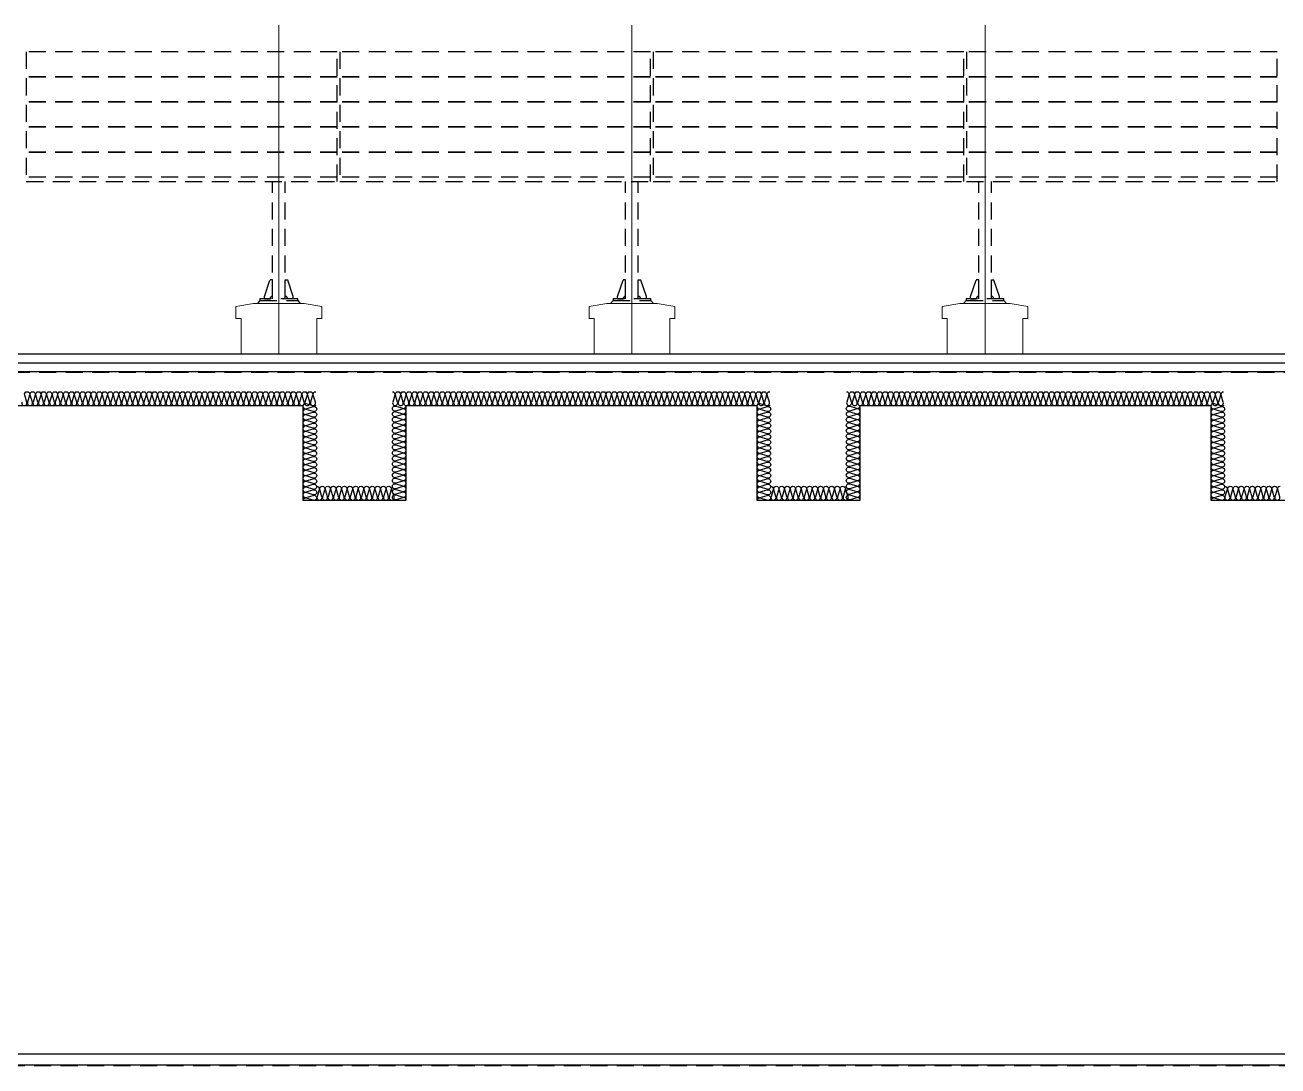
# Model space of a CAD drawing. Header units: millimetres. Extents: x 17311 to 801382, y -242618 to -104888.
# Drawn here: x 734948 to 744883, y -161326 to -153072 of the extents above; entities that cross this region are included whole.
import ezdxf

# ---------------------------------------------------------------- set-up
doc = ezdxf.new("R2010")
doc.units = ezdxf.units.MM
doc.header["$LTSCALE"] = 250
doc.linetypes.add('HID', pattern=[2.8, 1.8, -1])
doc.layers.add('A-ELE-9', color=9, linetype='Continuous', lineweight=5)
doc.layers.add('CEN', color=1, linetype='Continuous', lineweight=9)
for name, color, linetype in [('A-FIN', 6, 'Continuous'), ('A-FIN-8', 8, 'Continuous'), ('A-HAT-WIREMESH', 9, 'g_mesh'), ('A-WP', 1, 'HID'), ('ISL', 251, 'Continuous'), ('S-ELE-5', 8, 'Continuous'), ('태양광 모듈', 5, 'Continuous')]:
    doc.layers.add(name, color=color, linetype=linetype)
doc.styles.add('Gdim', font='')
doc.styles.get('Gdim').set_extended_font_data('Dotum')
doc.linetypes.add('g_mesh', pattern='A,10,-0.8,["X",Gdim,S=0.6,R=0,X=-0.15,Y=-0.3],-0.8', length=11.6)

msp = doc.modelspace()

# ---------------------------------------------------------------- linework, layer by layer
at = {"layer": 'A-ELE-9', "linetype": 'Continuous', "ltscale": 0.3, "elevation": 0}
for points in [[(736660.7, -155679.5), (736660.7, -155399.5), (736620.7, -155399.5), (736620.7, -155305.2), (736760.7, -155279.5), (737160.7, -155279.5), (737300.7, -155305.2), (737300.7, -155399.5), (737260.7, -155399.5), (737260.7, -155679.5)], [(739460.7, -155679.5), (739460.7, -155399.5), (739420.7, -155399.5), (739420.7, -155305.2), (739560.7, -155279.5), (739960.7, -155279.5), (740100.7, -155305.2), (740100.7, -155399.5), (740060.7, -155399.5), (740060.7, -155679.5)], [(742260.7, -155679.5), (742260.7, -155399.5), (742220.7, -155399.5), (742220.7, -155305.2), (742360.7, -155279.5), (742760.7, -155279.5), (742900.7, -155305.2), (742900.7, -155399.5), (742860.7, -155399.5), (742860.7, -155679.5)]]:
    msp.add_lwpolyline(points, dxfattribs=at)
at = {"layer": 'A-FIN'}
for p, q in [((723528.7, -155679.5), (758842.7, -155679.5)), ((723010.7, -161229.5), (754910.7, -161229.5))]:
    msp.add_line(p, q, dxfattribs=at)
at = {"layer": 'A-FIN-8'}
for p, q in [((759342.4, -155821.5), (723028.9, -155821.5)), ((754892.4, -161321.5), (723028.9, -161321.5))]:
    msp.add_line(p, q, dxfattribs=at)
at = {"layer": 'A-HAT-WIREMESH', "ltscale": 0.6}
msp.add_line((723018.7, -155750.5), (759352.7, -155750.5), dxfattribs=at)
at = {"layer": 'A-WP', "ltscale": 0.3}
for p, q in [((759345.5, -155826.5), (723025.8, -155826.5)), ((754895.5, -161326.5), (723025.8, -161326.5))]:
    msp.add_line(p, q, dxfattribs=at)
at = {"layer": 'CEN'}
for p, q in [((736960.7, -153072.1), (736960.7, -155679.5)), ((739760.7, -153072.1), (739760.7, -155679.5)), ((742560.7, -153072.1), (742560.7, -155679.5))]:
    msp.add_line(p, q, dxfattribs=at)
at = {"layer": 'ISL', "elevation": 0}
for points in [[(734923.3, -156062.8, 1.372593), (734962.1, -156062.8), (734945.3, -156006.1, -0.509267), (734964.7, -155979.5, -0.509267), (734984.1, -156006.1), (734967.3, -156062.8, 1.372593), (735006.1, -156062.8), (734989.3, -156006.1, -0.509267), (735008.7, -155979.5, -0.509267), (735028.1, -156006.1), (735011.3, -156062.8, 1.372593), (735050.1, -156062.8), (735033.3, -156006.1, -0.509267), (735052.7, -155979.5, -0.509267), (735072.1, -156006.1), (735055.3, -156062.8, 1.372593), (735094.1, -156062.8), (735077.3, -156006.1, -0.509267), (735096.7, -155979.5, -0.509267), (735116.1, -156006.1), (735099.3, -156062.8, 1.372593), (735138.1, -156062.8), (735121.3, -156006.1, -0.509267), (735140.7, -155979.5, -0.509267), (735160.1, -156006.1), (735143.3, -156062.8, 1.372593), (735182.1, -156062.8), (735165.3, -156006.1, -0.509267), (735184.7, -155979.5, -0.509267), (735204.1, -156006.1), (735187.3, -156062.8, 1.372593), (735226.1, -156062.8), (735209.3, -156006.1, -0.509267), (735228.7, -155979.5, -0.509267), (735248.1, -156006.1), (735231.3, -156062.8, 1.372593), (735270.1, -156062.8), (735253.3, -156006.1, -0.509267), (735272.7, -155979.5, -0.509267), (735292.1, -156006.1), (735275.3, -156062.8, 1.372593), (735314.1, -156062.8), (735297.3, -156006.1, -0.509267), (735316.7, -155979.5, -0.509267), (735336.1, -156006.1), (735319.3, -156062.8, 1.372593), (735358.1, -156062.8), (735341.3, -156006.1, -0.509267), (735360.7, -155979.5, -0.509267), (735380.1, -156006.1), (735363.3, -156062.8, 1.372593), (735402.1, -156062.8), (735385.3, -156006.1, -0.509267), (735404.7, -155979.5, -0.509267), (735424.1, -156006.1), (735407.3, -156062.8, 1.372593), (735446.1, -156062.8), (735429.3, -156006.1, -0.509267), (735448.7, -155979.5, -0.509267), (735468.1, -156006.1), (735451.3, -156062.8, 1.372593), (735490.1, -156062.8), (735473.3, -156006.1, -0.509267), (735492.7, -155979.5, -0.509267), (735512.1, -156006.1), (735495.3, -156062.8, 1.372593), (735534.1, -156062.8), (735517.3, -156006.1, -0.509267), (735536.7, -155979.5, -0.509267), (735556.1, -156006.1), (735539.3, -156062.8, 1.372593), (735578.1, -156062.8), (735561.3, -156006.1, -0.509267), (735580.7, -155979.5, -0.509267), (735600.1, -156006.1), (735583.3, -156062.8, 1.372593), (735622.1, -156062.8), (735605.3, -156006.1, -0.509267), (735624.7, -155979.5, -0.509267), (735644.1, -156006.1), (735627.3, -156062.8, 1.372593), (735666.1, -156062.8), (735649.3, -156006.1, -0.509267), (735668.7, -155979.5, -0.509267), (735688.1, -156006.1), (735671.3, -156062.8, 1.372593), (735710.1, -156062.8), (735693.3, -156006.1, -0.509267), (735712.7, -155979.5, -0.509267), (735732.1, -156006.1), (735715.3, -156062.8, 1.372593), (735754.1, -156062.8), (735737.3, -156006.1, -0.509267), (735756.7, -155979.5, -0.509267), (735776.1, -156006.1), (735759.3, -156062.8, 1.372593), (735798.1, -156062.8), (735781.3, -156006.1, -0.509267), (735800.7, -155979.5, -0.509267), (735820.1, -156006.1), (735803.3, -156062.8, 1.372593), (735842.1, -156062.8), (735825.3, -156006.1, -0.509267), (735844.7, -155979.5, -0.509267), (735864.1, -156006.1), (735847.3, -156062.8, 1.372593), (735886.1, -156062.8), (735869.3, -156006.1, -0.509267), (735888.7, -155979.5, -0.509267), (735908.1, -156006.1), (735891.3, -156062.8, 1.372593), (735930.1, -156062.8), (735913.3, -156006.1, -0.509267), (735932.7, -155979.5, -0.509267), (735952.1, -156006.1), (735935.3, -156062.8, 1.372593), (735974.1, -156062.8), (735957.3, -156006.1, -0.509267), (735976.7, -155979.5, -0.509267), (735996.1, -156006.1), (735979.3, -156062.8, 1.372593), (736018.1, -156062.8), (736001.3, -156006.1, -0.509267), (736020.7, -155979.5, -0.509267), (736040.1, -156006.1), (736023.3, -156062.8, 1.372593), (736062.1, -156062.8), (736045.3, -156006.1, -0.509267), (736064.7, -155979.5, -0.509267), (736084.1, -156006.1), (736067.3, -156062.8, 1.372593), (736106.1, -156062.8), (736089.3, -156006.1, -0.509267), (736108.7, -155979.5, -0.509267), (736128.1, -156006.1), (736111.3, -156062.8, 1.372593), (736150.1, -156062.8), (736133.3, -156006.1, -0.509267), (736152.7, -155979.5, -0.509267), (736172.1, -156006.1), (736155.3, -156062.8, 1.372593), (736194.1, -156062.8), (736177.3, -156006.1, -0.509267), (736196.7, -155979.5, -0.509267), (736216.1, -156006.1), (736199.3, -156062.8, 1.372593), (736238.1, -156062.8), (736221.3, -156006.1, -0.509267), (736240.7, -155979.5, -0.509267), (736260.1, -156006.1), (736243.3, -156062.8, 1.372593), (736282.1, -156062.8), (736265.3, -156006.1, -0.509267), (736284.7, -155979.5, -0.509267), (736304.1, -156006.1), (736287.3, -156062.8, 1.372593), (736326.1, -156062.8), (736309.3, -156006.1, -0.509267), (736328.7, -155979.5, -0.509267), (736348.1, -156006.1), (736331.3, -156062.8, 1.372593), (736370.1, -156062.8), (736353.3, -156006.1, -0.509267), (736372.7, -155979.5, -0.509267), (736392.1, -156006.1), (736375.3, -156062.8, 1.372593), (736414.1, -156062.8), (736397.3, -156006.1, -0.509267), (736416.7, -155979.5, -0.509267), (736436.1, -156006.1), (736419.3, -156062.8, 1.372593), (736458.1, -156062.8), (736441.3, -156006.1, -0.509267), (736460.7, -155979.5, -0.509267), (736480.1, -156006.1), (736463.3, -156062.8, 1.372593), (736502.1, -156062.8), (736485.3, -156006.1, -0.509267), (736504.7, -155979.5, -0.509267), (736524.1, -156006.1), (736507.3, -156062.8, 1.372593), (736546.1, -156062.8), (736529.3, -156006.1, -0.509267), (736548.7, -155979.5, -0.509267), (736568.1, -156006.1), (736551.3, -156062.8, 1.372593), (736590.1, -156062.8), (736573.3, -156006.1, -0.509267), (736592.7, -155979.5, -0.509267), (736612.1, -156006.1), (736595.3, -156062.8, 1.372593), (736634.1, -156062.8), (736617.3, -156006.1, -0.509267), (736636.7, -155979.5, -0.509267), (736656.1, -156006.1), (736639.3, -156062.8, 1.372593), (736678.1, -156062.8), (736661.3, -156006.1, -0.509267), (736680.7, -155979.5, -0.509267), (736700.1, -156006.1), (736683.3, -156062.8, 1.372593), (736722.1, -156062.8), (736705.3, -156006.1, -0.509267), (736724.7, -155979.5, -0.509267), (736744.1, -156006.1), (736727.3, -156062.8, 1.372593), (736766.1, -156062.8), (736749.3, -156006.1, -0.509267), (736768.7, -155979.5, -0.509267), (736788.1, -156006.1), (736771.3, -156062.8, 1.372593), (736810.1, -156062.8), (736793.3, -156006.1, -0.509267), (736812.7, -155979.5, -0.509267), (736832.1, -156006.1), (736815.3, -156062.8, 1.372593), (736854.1, -156062.8), (736837.3, -156006.1, -0.509267), (736856.7, -155979.5, -0.509267), (736876.1, -156006.1), (736859.3, -156062.8, 1.372593), (736898.1, -156062.8), (736881.3, -156006.1, -0.509267), (736900.7, -155979.5, -0.509267), (736920.1, -156006.1), (736903.3, -156062.8, 1.372593), (736942.1, -156062.8), (736925.3, -156006.1, -0.509267), (736944.7, -155979.5, -0.509267), (736964.1, -156006.1), (736947.3, -156062.8, 1.372593), (736986.1, -156062.8), (736969.3, -156006.1, -0.509267), (736988.7, -155979.5, -0.509267), (737008.1, -156006.1), (736991.3, -156062.8, 1.372593), (737030.1, -156062.8), (737013.3, -156006.1, -0.509267), (737032.7, -155979.5, -0.509267), (737052.1, -156006.1), (737035.3, -156062.8, 1.372593), (737074.1, -156062.8), (737057.3, -156006.1, -0.509267), (737076.7, -155979.5, -0.509267), (737096.1, -156006.1), (737079.3, -156062.8, 1.372593), (737118.1, -156062.8), (737101.3, -156006.1, -0.509267), (737120.7, -155979.5, -0.509267), (737140.1, -156006.1), (737123.3, -156062.8, 1.372593), (737162.1, -156062.8), (737145.3, -156006.1, -0.509267), (737164.7, -155979.5, -0.509267), (737184.1, -156006.1), (737167.3, -156062.8, 1.372593), (737206.1, -156062.8), (737189.3, -156006.1, -0.509267), (737208.7, -155979.5, -0.509267), (737228.1, -156006.1), (737211.3, -156062.8, 1.372593), (737250.1, -156062.8), (737233.3, -156006.1, -0.509267), (737252.7, -155979.5)], [(737860.7, -155979.5, -0.509267), (737880.1, -156006.1), (737863.3, -156062.8, 1.372593), (737902.1, -156062.8), (737885.3, -156006.1, -0.509267), (737904.7, -155979.5, -0.509267), (737924.1, -156006.1), (737907.3, -156062.8, 1.372593), (737946.1, -156062.8), (737929.3, -156006.1, -0.509267), (737948.7, -155979.5, -0.509267), (737968.1, -156006.1), (737951.3, -156062.8, 1.372593), (737990.1, -156062.8), (737973.3, -156006.1, -0.509267), (737992.7, -155979.5, -0.509267), (738012.1, -156006.1), (737995.3, -156062.8, 1.372593), (738034.1, -156062.8), (738017.3, -156006.1, -0.509267), (738036.7, -155979.5, -0.509267), (738056.1, -156006.1), (738039.3, -156062.8, 1.372593), (738078.1, -156062.8), (738061.3, -156006.1, -0.509267), (738080.7, -155979.5, -0.509267), (738100.1, -156006.1), (738083.3, -156062.8, 1.372593), (738122.1, -156062.8), (738105.3, -156006.1, -0.509267), (738124.7, -155979.5, -0.509267), (738144.1, -156006.1), (738127.3, -156062.8, 1.372593), (738166.1, -156062.8), (738149.3, -156006.1, -0.509267), (738168.7, -155979.5, -0.509267), (738188.1, -156006.1), (738171.3, -156062.8, 1.372593), (738210.1, -156062.8), (738193.3, -156006.1, -0.509267), (738212.7, -155979.5, -0.509267), (738232.1, -156006.1), (738215.3, -156062.8, 1.372593), (738254.1, -156062.8), (738237.3, -156006.1, -0.509267), (738256.7, -155979.5, -0.509267), (738276.1, -156006.1), (738259.3, -156062.8, 1.372593), (738298.1, -156062.8), (738281.3, -156006.1, -0.509267), (738300.7, -155979.5, -0.509267), (738320.1, -156006.1), (738303.3, -156062.8, 1.372593), (738342.1, -156062.8), (738325.3, -156006.1, -0.509267), (738344.7, -155979.5, -0.509267), (738364.1, -156006.1), (738347.3, -156062.8, 1.372593), (738386.1, -156062.8), (738369.3, -156006.1, -0.509267), (738388.7, -155979.5, -0.509267), (738408.1, -156006.1), (738391.3, -156062.8, 1.372593), (738430.1, -156062.8), (738413.3, -156006.1, -0.509267), (738432.7, -155979.5, -0.509267), (738452.1, -156006.1), (738435.3, -156062.8, 1.372593), (738474.1, -156062.8), (738457.3, -156006.1, -0.509267), (738476.7, -155979.5, -0.509267), (738496.1, -156006.1), (738479.3, -156062.8, 1.372593), (738518.1, -156062.8), (738501.3, -156006.1, -0.509267), (738520.7, -155979.5, -0.509267), (738540.1, -156006.1), (738523.3, -156062.8, 1.372593), (738562.1, -156062.8), (738545.3, -156006.1, -0.509267), (738564.7, -155979.5, -0.509267), (738584.1, -156006.1), (738567.3, -156062.8, 1.372593), (738606.1, -156062.8), (738589.3, -156006.1, -0.509267), (738608.7, -155979.5, -0.509267), (738628.1, -156006.1), (738611.3, -156062.8, 1.372593), (738650.1, -156062.8), (738633.3, -156006.1, -0.509267), (738652.7, -155979.5, -0.509267), (738672.1, -156006.1), (738655.3, -156062.8, 1.372593), (738694.1, -156062.8), (738677.3, -156006.1, -0.509267), (738696.7, -155979.5, -0.509267), (738716.1, -156006.1), (738699.3, -156062.8, 1.372593), (738738.1, -156062.8), (738721.3, -156006.1, -0.509267), (738740.7, -155979.5, -0.509267), (738760.1, -156006.1), (738743.3, -156062.8, 1.372593), (738782.1, -156062.8), (738765.3, -156006.1, -0.509267), (738784.7, -155979.5, -0.509267), (738804.1, -156006.1), (738787.3, -156062.8, 1.372593), (738826.1, -156062.8), (738809.3, -156006.1, -0.509267), (738828.7, -155979.5, -0.509267), (738848.1, -156006.1), (738831.3, -156062.8, 1.372593), (738870.1, -156062.8), (738853.3, -156006.1, -0.509267), (738872.7, -155979.5, -0.509267), (738892.1, -156006.1), (738875.3, -156062.8, 1.372593), (738914.1, -156062.8), (738897.3, -156006.1, -0.509267), (738916.7, -155979.5, -0.509267), (738936.1, -156006.1), (738919.3, -156062.8, 1.372593), (738958.1, -156062.8), (738941.3, -156006.1, -0.509267), (738960.7, -155979.5, -0.509267), (738980.1, -156006.1), (738963.3, -156062.8, 1.372593), (739002.1, -156062.8), (738985.3, -156006.1, -0.509267), (739004.7, -155979.5, -0.509267), (739024.1, -156006.1), (739007.3, -156062.8, 1.372593), (739046.1, -156062.8), (739029.3, -156006.1, -0.509267), (739048.7, -155979.5, -0.509267), (739068.1, -156006.1), (739051.3, -156062.8, 1.372593), (739090.1, -156062.8), (739073.3, -156006.1, -0.509267), (739092.7, -155979.5, -0.509267), (739112.1, -156006.1), (739095.3, -156062.8, 1.372593), (739134.1, -156062.8), (739117.3, -156006.1, -0.509267), (739136.7, -155979.5, -0.509267), (739156.1, -156006.1), (739139.3, -156062.8, 1.372593), (739178.1, -156062.8), (739161.3, -156006.1, -0.509267), (739180.7, -155979.5, -0.509267), (739200.1, -156006.1), (739183.3, -156062.8, 1.372593), (739222.1, -156062.8), (739205.3, -156006.1, -0.509267), (739224.7, -155979.5, -0.509267), (739244.1, -156006.1), (739227.3, -156062.8, 1.372593), (739266.1, -156062.8), (739249.3, -156006.1, -0.509267), (739268.7, -155979.5, -0.509267), (739288.1, -156006.1), (739271.3, -156062.8, 1.372593), (739310.1, -156062.8), (739293.3, -156006.1, -0.509267), (739312.7, -155979.5, -0.509267), (739332.1, -156006.1), (739315.3, -156062.8, 1.372593), (739354.1, -156062.8), (739337.3, -156006.1, -0.509267), (739356.7, -155979.5, -0.509267), (739376.1, -156006.1), (739359.3, -156062.8, 1.372593), (739398.1, -156062.8), (739381.3, -156006.1, -0.509267), (739400.7, -155979.5, -0.509267), (739420.1, -156006.1), (739403.3, -156062.8, 1.372593), (739442.1, -156062.8), (739425.3, -156006.1, -0.509267), (739444.7, -155979.5, -0.509267), (739464.1, -156006.1), (739447.3, -156062.8, 1.372593), (739486.1, -156062.8), (739469.3, -156006.1, -0.509267), (739488.7, -155979.5, -0.509267), (739508.1, -156006.1), (739491.3, -156062.8, 1.372593), (739530.1, -156062.8), (739513.3, -156006.1, -0.509267), (739532.7, -155979.5, -0.509267), (739552.1, -156006.1), (739535.3, -156062.8, 1.372593), (739574.1, -156062.8), (739557.3, -156006.1, -0.509267), (739576.7, -155979.5, -0.509267), (739596.1, -156006.1), (739579.3, -156062.8, 1.372593), (739618.1, -156062.8), (739601.3, -156006.1, -0.509267), (739620.7, -155979.5, -0.509267), (739640.1, -156006.1), (739623.3, -156062.8, 1.372593), (739662.1, -156062.8), (739645.3, -156006.1, -0.509267), (739664.7, -155979.5, -0.509267), (739684.1, -156006.1), (739667.3, -156062.8, 1.372593), (739706.1, -156062.8), (739689.3, -156006.1, -0.509267), (739708.7, -155979.5, -0.509267), (739728.1, -156006.1), (739711.3, -156062.8, 1.372593), (739750.1, -156062.8), (739733.3, -156006.1, -0.509267), (739752.7, -155979.5, -0.509267), (739772.1, -156006.1), (739755.3, -156062.8, 1.372593), (739794.1, -156062.8), (739777.3, -156006.1, -0.509267), (739796.7, -155979.5, -0.509267), (739816.1, -156006.1), (739799.3, -156062.8, 1.372593), (739838.1, -156062.8), (739821.3, -156006.1, -0.509267), (739840.7, -155979.5, -0.509267), (739860.1, -156006.1), (739843.3, -156062.8, 1.372593), (739882.1, -156062.8), (739865.3, -156006.1, -0.509267), (739884.7, -155979.5, -0.509267), (739904.1, -156006.1), (739887.3, -156062.8, 1.372593), (739926.1, -156062.8), (739909.3, -156006.1, -0.509267), (739928.7, -155979.5, -0.509267), (739948.1, -156006.1), (739931.3, -156062.8, 1.372593), (739970.1, -156062.8), (739953.3, -156006.1, -0.509267), (739972.7, -155979.5, -0.509267), (739992.1, -156006.1), (739975.3, -156062.8, 1.372593), (740014.1, -156062.8), (739997.3, -156006.1, -0.509267), (740016.7, -155979.5, -0.509267), (740036.1, -156006.1), (740019.3, -156062.8, 1.372593), (740058.1, -156062.8), (740041.3, -156006.1, -0.509267), (740060.7, -155979.5, -0.509267), (740080.1, -156006.1), (740063.3, -156062.8, 1.372593), (740102.1, -156062.8), (740085.3, -156006.1, -0.509267), (740104.7, -155979.5, -0.509267), (740124.1, -156006.1), (740107.3, -156062.8, 1.372593), (740146.1, -156062.8), (740129.3, -156006.1, -0.509267), (740148.7, -155979.5, -0.509267), (740168.1, -156006.1), (740151.3, -156062.8, 1.372593), (740190.1, -156062.8), (740173.3, -156006.1, -0.509267), (740192.7, -155979.5, -0.509267), (740212.1, -156006.1), (740195.3, -156062.8, 1.372593), (740234.1, -156062.8), (740217.3, -156006.1, -0.509267), (740236.7, -155979.5, -0.509267), (740256.1, -156006.1), (740239.3, -156062.8, 1.372593), (740278.1, -156062.8), (740261.3, -156006.1, -0.509267), (740280.7, -155979.5, -0.509267), (740300.1, -156006.1), (740283.3, -156062.8, 1.372593), (740322.1, -156062.8), (740305.3, -156006.1, -0.509267), (740324.7, -155979.5, -0.509267), (740344.1, -156006.1), (740327.3, -156062.8, 1.372593), (740366.1, -156062.8), (740349.3, -156006.1, -0.509267), (740368.7, -155979.5, -0.509267), (740388.1, -156006.1), (740371.3, -156062.8, 1.372593), (740410.1, -156062.8), (740393.3, -156006.1, -0.509267), (740412.7, -155979.5, -0.509267), (740432.1, -156006.1), (740415.3, -156062.8, 1.372593), (740454.1, -156062.8), (740437.3, -156006.1, -0.509267), (740456.7, -155979.5, -0.509267), (740476.1, -156006.1), (740459.3, -156062.8, 1.372593), (740498.1, -156062.8), (740481.3, -156006.1, -0.509267), (740500.7, -155979.5, -0.509267), (740520.1, -156006.1), (740503.3, -156062.8, 1.372593), (740542.1, -156062.8), (740525.3, -156006.1, -0.509267), (740544.7, -155979.5, -0.509267), (740564.1, -156006.1), (740547.3, -156062.8, 1.372593), (740586.1, -156062.8), (740569.3, -156006.1, -0.509267), (740588.7, -155979.5, -0.509267), (740608.1, -156006.1), (740591.3, -156062.8, 1.372593), (740630.1, -156062.8), (740613.3, -156006.1, -0.509267), (740632.7, -155979.5, -0.509267), (740652.1, -156006.1), (740635.3, -156062.8, 1.372593), (740674.1, -156062.8), (740657.3, -156006.1, -0.509267), (740676.7, -155979.5, -0.509267), (740696.1, -156006.1), (740679.3, -156062.8, 1.372593), (740718.1, -156062.8), (740701.3, -156006.1, -0.509267), (740720.7, -155979.5, -0.509267), (740740.1, -156006.1), (740723.3, -156062.8, 1.372593), (740762.1, -156062.8), (740745.3, -156006.1, -0.509267), (740764.7, -155979.5, -0.509267), (740784.1, -156006.1), (740767.3, -156062.8, 1.372593), (740806.1, -156062.8), (740789.3, -156006.1, -0.509267), (740808.7, -155979.5, -0.509267), (740828.1, -156006.1), (740811.3, -156062.8, 1.372593), (740850.1, -156062.8), (740833.3, -156006.1, -0.509267), (740852.7, -155979.5)], [(741460.7, -155979.5, -0.509267), (741480.1, -156006.1), (741463.3, -156062.8, 1.372593), (741502.1, -156062.8), (741485.3, -156006.1, -0.509267), (741504.7, -155979.5, -0.509267), (741524.1, -156006.1), (741507.3, -156062.8, 1.372593), (741546.1, -156062.8), (741529.3, -156006.1, -0.509267), (741548.7, -155979.5, -0.509267), (741568.1, -156006.1), (741551.3, -156062.8, 1.372593), (741590.1, -156062.8), (741573.3, -156006.1, -0.509267), (741592.7, -155979.5, -0.509267), (741612.1, -156006.1), (741595.3, -156062.8, 1.372593), (741634.1, -156062.8), (741617.3, -156006.1, -0.509267), (741636.7, -155979.5, -0.509267), (741656.1, -156006.1), (741639.3, -156062.8, 1.372593), (741678.1, -156062.8), (741661.3, -156006.1, -0.509267), (741680.7, -155979.5, -0.509267), (741700.1, -156006.1), (741683.3, -156062.8, 1.372593), (741722.1, -156062.8), (741705.3, -156006.1, -0.509267), (741724.7, -155979.5, -0.509267), (741744.1, -156006.1), (741727.3, -156062.8, 1.372593), (741766.1, -156062.8), (741749.3, -156006.1, -0.509267), (741768.7, -155979.5, -0.509267), (741788.1, -156006.1), (741771.3, -156062.8, 1.372593), (741810.1, -156062.8), (741793.3, -156006.1, -0.509267), (741812.7, -155979.5, -0.509267), (741832.1, -156006.1), (741815.3, -156062.8, 1.372593), (741854.1, -156062.8), (741837.3, -156006.1, -0.509267), (741856.7, -155979.5, -0.509267), (741876.1, -156006.1), (741859.3, -156062.8, 1.372593), (741898.1, -156062.8), (741881.3, -156006.1, -0.509267), (741900.7, -155979.5, -0.509267), (741920.1, -156006.1), (741903.3, -156062.8, 1.372593), (741942.1, -156062.8), (741925.3, -156006.1, -0.509267), (741944.7, -155979.5, -0.509267), (741964.1, -156006.1), (741947.3, -156062.8, 1.372593), (741986.1, -156062.8), (741969.3, -156006.1, -0.509267), (741988.7, -155979.5, -0.509267), (742008.1, -156006.1), (741991.3, -156062.8, 1.372593), (742030.1, -156062.8), (742013.3, -156006.1, -0.509267), (742032.7, -155979.5, -0.509267), (742052.1, -156006.1), (742035.3, -156062.8, 1.372593), (742074.1, -156062.8), (742057.3, -156006.1, -0.509267), (742076.7, -155979.5, -0.509267), (742096.1, -156006.1), (742079.3, -156062.8, 1.372593), (742118.1, -156062.8), (742101.3, -156006.1, -0.509267), (742120.7, -155979.5, -0.509267), (742140.1, -156006.1), (742123.3, -156062.8, 1.372593), (742162.1, -156062.8), (742145.3, -156006.1, -0.509267), (742164.7, -155979.5, -0.509267), (742184.1, -156006.1), (742167.3, -156062.8, 1.372593), (742206.1, -156062.8), (742189.3, -156006.1, -0.509267), (742208.7, -155979.5, -0.509267), (742228.1, -156006.1), (742211.3, -156062.8, 1.372593), (742250.1, -156062.8), (742233.3, -156006.1, -0.509267), (742252.7, -155979.5, -0.509267), (742272.1, -156006.1), (742255.3, -156062.8, 1.372593), (742294.1, -156062.8), (742277.3, -156006.1, -0.509267), (742296.7, -155979.5, -0.509267), (742316.1, -156006.1), (742299.3, -156062.8, 1.372593), (742338.1, -156062.8), (742321.3, -156006.1, -0.509267), (742340.7, -155979.5, -0.509267), (742360.1, -156006.1), (742343.3, -156062.8, 1.372593), (742382.1, -156062.8), (742365.3, -156006.1, -0.509267), (742384.7, -155979.5, -0.509267), (742404.1, -156006.1), (742387.3, -156062.8, 1.372593), (742426.1, -156062.8), (742409.3, -156006.1, -0.509267), (742428.7, -155979.5, -0.509267), (742448.1, -156006.1), (742431.3, -156062.8, 1.372593), (742470.1, -156062.8), (742453.3, -156006.1, -0.509267), (742472.7, -155979.5, -0.509267), (742492.1, -156006.1), (742475.3, -156062.8, 1.372593), (742514.1, -156062.8), (742497.3, -156006.1, -0.509267), (742516.7, -155979.5, -0.509267), (742536.1, -156006.1), (742519.3, -156062.8, 1.372593), (742558.1, -156062.8), (742541.3, -156006.1, -0.509267), (742560.7, -155979.5, -0.509267), (742580.1, -156006.1), (742563.3, -156062.8, 1.372593), (742602.1, -156062.8), (742585.3, -156006.1, -0.509267), (742604.7, -155979.5, -0.509267), (742624.1, -156006.1), (742607.3, -156062.8, 1.372593), (742646.1, -156062.8), (742629.3, -156006.1, -0.509267), (742648.7, -155979.5, -0.509267), (742668.1, -156006.1), (742651.3, -156062.8, 1.372593), (742690.1, -156062.8), (742673.3, -156006.1, -0.509267), (742692.7, -155979.5, -0.509267), (742712.1, -156006.1), (742695.3, -156062.8, 1.372593), (742734.1, -156062.8), (742717.3, -156006.1, -0.509267), (742736.7, -155979.5, -0.509267), (742756.1, -156006.1), (742739.3, -156062.8, 1.372593), (742778.1, -156062.8), (742761.3, -156006.1, -0.509267), (742780.7, -155979.5, -0.509267), (742800.1, -156006.1), (742783.3, -156062.8, 1.372593), (742822.1, -156062.8), (742805.3, -156006.1, -0.509267), (742824.7, -155979.5, -0.509267), (742844.1, -156006.1), (742827.3, -156062.8, 1.372593), (742866.1, -156062.8), (742849.3, -156006.1, -0.509267), (742868.7, -155979.5, -0.509267), (742888.1, -156006.1), (742871.3, -156062.8, 1.372593), (742910.1, -156062.8), (742893.3, -156006.1, -0.509267), (742912.7, -155979.5, -0.509267), (742932.1, -156006.1), (742915.3, -156062.8, 1.372593), (742954.1, -156062.8), (742937.3, -156006.1, -0.509267), (742956.7, -155979.5, -0.509267), (742976.1, -156006.1), (742959.3, -156062.8, 1.372593), (742998.1, -156062.8), (742981.3, -156006.1, -0.509267), (743000.7, -155979.5, -0.509267), (743020.1, -156006.1), (743003.3, -156062.8, 1.372593), (743042.1, -156062.8), (743025.3, -156006.1, -0.509267), (743044.7, -155979.5, -0.509267), (743064.1, -156006.1), (743047.3, -156062.8, 1.372593), (743086.1, -156062.8), (743069.3, -156006.1, -0.509267), (743088.7, -155979.5, -0.509267), (743108.1, -156006.1), (743091.3, -156062.8, 1.372593), (743130.1, -156062.8), (743113.3, -156006.1, -0.509267), (743132.7, -155979.5, -0.509267), (743152.1, -156006.1), (743135.3, -156062.8, 1.372593), (743174.1, -156062.8), (743157.3, -156006.1, -0.509267), (743176.7, -155979.5, -0.509267), (743196.1, -156006.1), (743179.3, -156062.8, 1.372593), (743218.1, -156062.8), (743201.3, -156006.1, -0.509267), (743220.7, -155979.5, -0.509267), (743240.1, -156006.1), (743223.3, -156062.8, 1.372593), (743262.1, -156062.8), (743245.3, -156006.1, -0.509267), (743264.7, -155979.5, -0.509267), (743284.1, -156006.1), (743267.3, -156062.8, 1.372593), (743306.1, -156062.8), (743289.3, -156006.1, -0.509267), (743308.7, -155979.5, -0.509267), (743328.1, -156006.1), (743311.3, -156062.8, 1.372593), (743350.1, -156062.8), (743333.3, -156006.1, -0.509267), (743352.7, -155979.5, -0.509267), (743372.1, -156006.1), (743355.3, -156062.8, 1.372593), (743394.1, -156062.8), (743377.3, -156006.1, -0.509267), (743396.7, -155979.5, -0.509267), (743416.1, -156006.1), (743399.3, -156062.8, 1.372593), (743438.1, -156062.8), (743421.3, -156006.1, -0.509267), (743440.7, -155979.5, -0.509267), (743460.1, -156006.1), (743443.3, -156062.8, 1.372593), (743482.1, -156062.8), (743465.3, -156006.1, -0.509267), (743484.7, -155979.5, -0.509267), (743504.1, -156006.1), (743487.3, -156062.8, 1.372593), (743526.1, -156062.8), (743509.3, -156006.1, -0.509267), (743528.7, -155979.5, -0.509267), (743548.1, -156006.1), (743531.3, -156062.8, 1.372593), (743570.1, -156062.8), (743553.3, -156006.1, -0.509267), (743572.7, -155979.5, -0.509267), (743592.1, -156006.1), (743575.3, -156062.8, 1.372593), (743614.1, -156062.8), (743597.3, -156006.1, -0.509267), (743616.7, -155979.5, -0.509267), (743636.1, -156006.1), (743619.3, -156062.8, 1.372593), (743658.1, -156062.8), (743641.3, -156006.1, -0.509267), (743660.7, -155979.5, -0.509267), (743680.1, -156006.1), (743663.3, -156062.8, 1.372593), (743702.1, -156062.8), (743685.3, -156006.1, -0.509267), (743704.7, -155979.5, -0.509267), (743724.1, -156006.1), (743707.3, -156062.8, 1.372593), (743746.1, -156062.8), (743729.3, -156006.1, -0.509267), (743748.7, -155979.5, -0.509267), (743768.1, -156006.1), (743751.3, -156062.8, 1.372593), (743790.1, -156062.8), (743773.3, -156006.1, -0.509267), (743792.7, -155979.5, -0.509267), (743812.1, -156006.1), (743795.3, -156062.8, 1.372593), (743834.1, -156062.8), (743817.3, -156006.1, -0.509267), (743836.7, -155979.5, -0.509267), (743856.1, -156006.1), (743839.3, -156062.8, 1.372593), (743878.1, -156062.8), (743861.3, -156006.1, -0.509267), (743880.7, -155979.5, -0.509267), (743900.1, -156006.1), (743883.3, -156062.8, 1.372593), (743922.1, -156062.8), (743905.3, -156006.1, -0.509267), (743924.7, -155979.5, -0.509267), (743944.1, -156006.1), (743927.3, -156062.8, 1.372593), (743966.1, -156062.8), (743949.3, -156006.1, -0.509267), (743968.7, -155979.5, -0.509267), (743988.1, -156006.1), (743971.3, -156062.8, 1.372593), (744010.1, -156062.8), (743993.3, -156006.1, -0.509267), (744012.7, -155979.5, -0.509267), (744032.1, -156006.1), (744015.3, -156062.8, 1.372593), (744054.1, -156062.8), (744037.3, -156006.1, -0.509267), (744056.7, -155979.5, -0.509267), (744076.1, -156006.1), (744059.3, -156062.8, 1.372593), (744098.1, -156062.8), (744081.3, -156006.1, -0.509267), (744100.7, -155979.5, -0.509267), (744120.1, -156006.1), (744103.3, -156062.8, 1.372593), (744142.1, -156062.8), (744125.3, -156006.1, -0.509267), (744144.7, -155979.5, -0.509267), (744164.1, -156006.1), (744147.3, -156062.8, 1.372593), (744186.1, -156062.8), (744169.3, -156006.1, -0.509267), (744188.7, -155979.5, -0.509267), (744208.1, -156006.1), (744191.3, -156062.8, 1.372593), (744230.1, -156062.8), (744213.3, -156006.1, -0.509267), (744232.7, -155979.5, -0.509267), (744252.1, -156006.1), (744235.3, -156062.8, 1.372593), (744274.1, -156062.8), (744257.3, -156006.1, -0.509267), (744276.7, -155979.5, -0.509267), (744296.1, -156006.1), (744279.3, -156062.8, 1.372593), (744318.1, -156062.8), (744301.3, -156006.1, -0.509267), (744320.7, -155979.5, -0.509267), (744340.1, -156006.1), (744323.3, -156062.8, 1.372593), (744362.1, -156062.8), (744345.3, -156006.1, -0.509267), (744364.7, -155979.5, -0.509267), (744384.1, -156006.1), (744367.3, -156062.8, 1.372593), (744406.1, -156062.8), (744389.3, -156006.1, -0.509267), (744408.7, -155979.5, -0.509267), (744428.1, -156006.1), (744411.3, -156062.8, 1.372593), (744450.1, -156062.8), (744433.3, -156006.1, -0.509267), (744452.7, -155979.5)], [(737252.9, -156089.5, -0.250819), (737234, -156092.9), (737177.3, -156076.1, 0.509267), (737150.7, -156095.5, 0.509267), (737177.3, -156114.9), (737234, -156098.1, -1.372593), (737234, -156136.9), (737177.3, -156120.1, 0.509267), (737150.7, -156139.5, 0.509267), (737177.3, -156158.9), (737234, -156142.1, -1.372593), (737234, -156180.9), (737177.3, -156164.1, 0.509267), (737150.7, -156183.5, 0.509267), (737177.3, -156202.9), (737234, -156186.1, -1.372593), (737234, -156224.9), (737177.3, -156208.1, 0.509267), (737150.7, -156227.5, 0.509267), (737177.3, -156246.9), (737234, -156230.1, -1.372593), (737234, -156268.9), (737177.3, -156252.1, 0.509267), (737150.7, -156271.5, 0.509267), (737177.3, -156290.9), (737234, -156274.1, -1.372593), (737234, -156312.9), (737177.3, -156296.1, 0.509267), (737150.7, -156315.5, 0.509267), (737177.3, -156334.9), (737234, -156318.1, -1.372593), (737234, -156356.9), (737177.3, -156340.1, 0.509267), (737150.7, -156359.5, 0.509267), (737177.3, -156378.9), (737234, -156362.1, -1.372593), (737234, -156400.9), (737177.3, -156384.1, 0.509267), (737150.7, -156403.5, 0.509267), (737177.3, -156422.9), (737234, -156406.1, -1.372593), (737234, -156444.9), (737177.3, -156428.1, 0.509267), (737150.7, -156447.5, 0.509267), (737177.3, -156466.9), (737234, -156450.1, -1.372593), (737234, -156488.9), (737177.3, -156472.1, 0.509267), (737150.7, -156491.5, 0.509267), (737177.3, -156510.9), (737234, -156494.1, -1.372593), (737234, -156532.9), (737177.3, -156516.1, 0.509267), (737150.7, -156535.5, 0.509267), (737177.3, -156554.9), (737234, -156538.1, -1.372593), (737234, -156576.9), (737177.3, -156560.1, 0.509267), (737150.7, -156579.5, 0.509267), (737177.3, -156598.9), (737234, -156582.1, -1.372593), (737234, -156620.9), (737177.3, -156604.1, 0.509267), (737150.7, -156623.5, 0.509267), (737177.3, -156642.9), (737234, -156626.1, -1.372593), (737234, -156664.9), (737177.3, -156648.1, 0.509267), (737150.7, -156667.5, 0.509267), (737177.3, -156686.9), (737234, -156670.1, -1.372593), (737234, -156708.9), (737177.3, -156692.1, 0.509267), (737150.7, -156711.5, 0.509267), (737177.3, -156730.9), (737234, -156714.1, -1.372593), (737234, -156752.9), (737177.3, -156736.1, 0.509267), (737150.7, -156755.5, 0.509267), (737177.3, -156774.9), (737234, -156758.1, -1.372593), (737234, -156796.9), (737177.3, -156780.1, 0.509267), (737150.7, -156799.5, 0.509267), (737177.3, -156818.9), (737234, -156802.1, -1.372593), (737234, -156840.9), (737177.3, -156824.1, 0.509267), (737150.7, -156843.5)], [(740852.9, -156089.5, -0.250819), (740834, -156092.9), (740777.3, -156076.1, 0.509267), (740750.7, -156095.5, 0.509267), (740777.3, -156114.9), (740834, -156098.1, -1.372593), (740834, -156136.9), (740777.3, -156120.1, 0.509267), (740750.7, -156139.5, 0.509267), (740777.3, -156158.9), (740834, -156142.1, -1.372593), (740834, -156180.9), (740777.3, -156164.1, 0.509267), (740750.7, -156183.5, 0.509267), (740777.3, -156202.9), (740834, -156186.1, -1.372593), (740834, -156224.9), (740777.3, -156208.1, 0.509267), (740750.7, -156227.5, 0.509267), (740777.3, -156246.9), (740834, -156230.1, -1.372593), (740834, -156268.9), (740777.3, -156252.1, 0.509267), (740750.7, -156271.5, 0.509267), (740777.3, -156290.9), (740834, -156274.1, -1.372593), (740834, -156312.9), (740777.3, -156296.1, 0.509267), (740750.7, -156315.5, 0.509267), (740777.3, -156334.9), (740834, -156318.1, -1.372593), (740834, -156356.9), (740777.3, -156340.1, 0.509267), (740750.7, -156359.5, 0.509267), (740777.3, -156378.9), (740834, -156362.1, -1.372593), (740834, -156400.9), (740777.3, -156384.1, 0.509267), (740750.7, -156403.5, 0.509267), (740777.3, -156422.9), (740834, -156406.1, -1.372593), (740834, -156444.9), (740777.3, -156428.1, 0.509267), (740750.7, -156447.5, 0.509267), (740777.3, -156466.9), (740834, -156450.1, -1.372593), (740834, -156488.9), (740777.3, -156472.1, 0.509267), (740750.7, -156491.5, 0.509267), (740777.3, -156510.9), (740834, -156494.1, -1.372593), (740834, -156532.9), (740777.3, -156516.1, 0.509267), (740750.7, -156535.5, 0.509267), (740777.3, -156554.9), (740834, -156538.1, -1.372593), (740834, -156576.9), (740777.3, -156560.1, 0.509267), (740750.7, -156579.5, 0.509267), (740777.3, -156598.9), (740834, -156582.1, -1.372593), (740834, -156620.9), (740777.3, -156604.1, 0.509267), (740750.7, -156623.5, 0.509267), (740777.3, -156642.9), (740834, -156626.1, -1.372593), (740834, -156664.9), (740777.3, -156648.1, 0.509267), (740750.7, -156667.5, 0.509267), (740777.3, -156686.9), (740834, -156670.1, -1.372593), (740834, -156708.9), (740777.3, -156692.1, 0.509267), (740750.7, -156711.5, 0.509267), (740777.3, -156730.9), (740834, -156714.1, -1.372593), (740834, -156752.9), (740777.3, -156736.1, 0.509267), (740750.7, -156755.5, 0.509267), (740777.3, -156774.9), (740834, -156758.1, -1.372593), (740834, -156796.9), (740777.3, -156780.1, 0.509267), (740750.7, -156799.5, 0.509267), (740777.3, -156818.9), (740834, -156802.1, -1.372593), (740834, -156840.9), (740777.3, -156824.1, 0.509267), (740750.7, -156843.5)], [(744452.9, -156089.5, -0.250819), (744434, -156092.9), (744377.3, -156076.1, 0.509267), (744350.7, -156095.5, 0.509267), (744377.3, -156114.9), (744434, -156098.1, -1.372593), (744434, -156136.9), (744377.3, -156120.1, 0.509267), (744350.7, -156139.5, 0.509267), (744377.3, -156158.9), (744434, -156142.1, -1.372593), (744434, -156180.9), (744377.3, -156164.1, 0.509267), (744350.7, -156183.5, 0.509267), (744377.3, -156202.9), (744434, -156186.1, -1.372593), (744434, -156224.9), (744377.3, -156208.1, 0.509267), (744350.7, -156227.5, 0.509267), (744377.3, -156246.9), (744434, -156230.1, -1.372593), (744434, -156268.9), (744377.3, -156252.1, 0.509267), (744350.7, -156271.5, 0.509267), (744377.3, -156290.9), (744434, -156274.1, -1.372593), (744434, -156312.9), (744377.3, -156296.1, 0.509267), (744350.7, -156315.5, 0.509267), (744377.3, -156334.9), (744434, -156318.1, -1.372593), (744434, -156356.9), (744377.3, -156340.1, 0.509267), (744350.7, -156359.5, 0.509267), (744377.3, -156378.9), (744434, -156362.1, -1.372593), (744434, -156400.9), (744377.3, -156384.1, 0.509267), (744350.7, -156403.5, 0.509267), (744377.3, -156422.9), (744434, -156406.1, -1.372593), (744434, -156444.9), (744377.3, -156428.1, 0.509267), (744350.7, -156447.5, 0.509267), (744377.3, -156466.9), (744434, -156450.1, -1.372593), (744434, -156488.9), (744377.3, -156472.1, 0.509267), (744350.7, -156491.5, 0.509267), (744377.3, -156510.9), (744434, -156494.1, -1.372593), (744434, -156532.9), (744377.3, -156516.1, 0.509267), (744350.7, -156535.5, 0.509267), (744377.3, -156554.9), (744434, -156538.1, -1.372593), (744434, -156576.9), (744377.3, -156560.1, 0.509267), (744350.7, -156579.5, 0.509267), (744377.3, -156598.9), (744434, -156582.1, -1.372593), (744434, -156620.9), (744377.3, -156604.1, 0.509267), (744350.7, -156623.5, 0.509267), (744377.3, -156642.9), (744434, -156626.1, -1.372593), (744434, -156664.9), (744377.3, -156648.1, 0.509267), (744350.7, -156667.5, 0.509267), (744377.3, -156686.9), (744434, -156670.1, -1.372593), (744434, -156708.9), (744377.3, -156692.1, 0.509267), (744350.7, -156711.5, 0.509267), (744377.3, -156730.9), (744434, -156714.1, -1.372593), (744434, -156752.9), (744377.3, -156736.1, 0.509267), (744350.7, -156755.5, 0.509267), (744377.3, -156774.9), (744434, -156758.1, -1.372593), (744434, -156796.9), (744377.3, -156780.1, 0.509267), (744350.7, -156799.5, 0.509267), (744377.3, -156818.9), (744434, -156802.1, -1.372593), (744434, -156840.9), (744377.3, -156824.1, 0.509267), (744350.7, -156843.5)], [(737970.7, -156839.5, 0.509267), (737944, -156820), (737887.3, -156836.9, -1.372593), (737887.3, -156798), (737944, -156814.9, 0.509267), (737970.7, -156795.5, 0.509267), (737944, -156776), (737887.3, -156792.9, -1.372593), (737887.3, -156754), (737944, -156770.9, 0.509267), (737970.7, -156751.5, 0.509267), (737944, -156732), (737887.3, -156748.9, -1.372593), (737887.3, -156710), (737944, -156726.9, 0.509267), (737970.7, -156707.5, 0.509267), (737944, -156688), (737887.3, -156704.9, -1.372593), (737887.3, -156666), (737944, -156682.9, 0.509267), (737970.7, -156663.5, 0.509267), (737944, -156644), (737887.3, -156660.9, -1.372593), (737887.3, -156622), (737944, -156638.9, 0.509267), (737970.7, -156619.5, 0.509267), (737944, -156600), (737887.3, -156616.9, -1.372593), (737887.3, -156578), (737944, -156594.9, 0.509267), (737970.7, -156575.5, 0.509267), (737944, -156556), (737887.3, -156572.9, -1.372593), (737887.3, -156534), (737944, -156550.9, 0.509267), (737970.7, -156531.5, 0.509267), (737944, -156512), (737887.3, -156528.9, -1.372593), (737887.3, -156490), (737944, -156506.9, 0.509267), (737970.7, -156487.5, 0.509267), (737944, -156468), (737887.3, -156484.9, -1.372593), (737887.3, -156446), (737944, -156462.9, 0.509267), (737970.7, -156443.5, 0.509267), (737944, -156424), (737887.3, -156440.9, -1.372593), (737887.3, -156402), (737944, -156418.9, 0.509267), (737970.7, -156399.5, 0.509267), (737944, -156380), (737887.3, -156396.9, -1.372593), (737887.3, -156358), (737944, -156374.9, 0.509267), (737970.7, -156355.5, 0.509267), (737944, -156336), (737887.3, -156352.9, -1.372593), (737887.3, -156314), (737944, -156330.9, 0.509267), (737970.7, -156311.5, 0.509267), (737944, -156292), (737887.3, -156308.9, -1.372593), (737887.3, -156270), (737944, -156286.9, 0.509267), (737970.7, -156267.5, 0.509267), (737944, -156248), (737887.3, -156264.9, -1.372593), (737887.3, -156226), (737944, -156242.9, 0.509267), (737970.7, -156223.5, 0.509267), (737944, -156204), (737887.3, -156220.9, -1.372593), (737887.3, -156182), (737944, -156198.9, 0.509267), (737970.7, -156179.5, 0.509267), (737944, -156160), (737887.3, -156176.9, -1.372593), (737887.3, -156138), (737944, -156154.9, 0.509267), (737970.7, -156135.5, 0.509267), (737944, -156116), (737887.3, -156132.9, -1.372593), (737887.3, -156094), (737944, -156110.9, 0.509267), (737970.7, -156091.5, 0.024288), (737970.6, -156089.5, 0.024288)], [(741570.7, -156839.5, 0.509267), (741544, -156820), (741487.3, -156836.9, -1.372593), (741487.3, -156798), (741544, -156814.9, 0.509267), (741570.7, -156795.5, 0.509267), (741544, -156776), (741487.3, -156792.9, -1.372593), (741487.3, -156754), (741544, -156770.9, 0.509267), (741570.7, -156751.5, 0.509267), (741544, -156732), (741487.3, -156748.9, -1.372593), (741487.3, -156710), (741544, -156726.9, 0.509267), (741570.7, -156707.5, 0.509267), (741544, -156688), (741487.3, -156704.9, -1.372593), (741487.3, -156666), (741544, -156682.9, 0.509267), (741570.7, -156663.5, 0.509267), (741544, -156644), (741487.3, -156660.9, -1.372593), (741487.3, -156622), (741544, -156638.9, 0.509267), (741570.7, -156619.5, 0.509267), (741544, -156600), (741487.3, -156616.9, -1.372593), (741487.3, -156578), (741544, -156594.9, 0.509267), (741570.7, -156575.5, 0.509267), (741544, -156556), (741487.3, -156572.9, -1.372593), (741487.3, -156534), (741544, -156550.9, 0.509267), (741570.7, -156531.5, 0.509267), (741544, -156512), (741487.3, -156528.9, -1.372593), (741487.3, -156490), (741544, -156506.9, 0.509267), (741570.7, -156487.5, 0.509267), (741544, -156468), (741487.3, -156484.9, -1.372593), (741487.3, -156446), (741544, -156462.9, 0.509267), (741570.7, -156443.5, 0.509267), (741544, -156424), (741487.3, -156440.9, -1.372593), (741487.3, -156402), (741544, -156418.9, 0.509267), (741570.7, -156399.5, 0.509267), (741544, -156380), (741487.3, -156396.9, -1.372593), (741487.3, -156358), (741544, -156374.9, 0.509267), (741570.7, -156355.5, 0.509267), (741544, -156336), (741487.3, -156352.9, -1.372593), (741487.3, -156314), (741544, -156330.9, 0.509267), (741570.7, -156311.5, 0.509267), (741544, -156292), (741487.3, -156308.9, -1.372593), (741487.3, -156270), (741544, -156286.9, 0.509267), (741570.7, -156267.5, 0.509267), (741544, -156248), (741487.3, -156264.9, -1.372593), (741487.3, -156226), (741544, -156242.9, 0.509267), (741570.7, -156223.5, 0.509267), (741544, -156204), (741487.3, -156220.9, -1.372593), (741487.3, -156182), (741544, -156198.9, 0.509267), (741570.7, -156179.5, 0.509267), (741544, -156160), (741487.3, -156176.9, -1.372593), (741487.3, -156138), (741544, -156154.9, 0.509267), (741570.7, -156135.5, 0.509267), (741544, -156116), (741487.3, -156132.9, -1.372593), (741487.3, -156094), (741544, -156110.9, 0.509267), (741570.7, -156091.5, 0.024288), (741570.6, -156089.5, 0.024288)], [(737260.7, -156729.5, -0.509267), (737280.1, -156756.1), (737263.3, -156812.8, 1.372593), (737302.1, -156812.8), (737285.3, -156756.1, -0.509267), (737304.7, -156729.5, -0.509267), (737324.1, -156756.1), (737307.3, -156812.8, 1.372593), (737346.1, -156812.8), (737329.3, -156756.1, -0.509267), (737348.7, -156729.5, -0.509267), (737368.1, -156756.1), (737351.3, -156812.8, 1.372593), (737390.1, -156812.8), (737373.3, -156756.1, -0.509267), (737392.7, -156729.5, -0.509267), (737412.1, -156756.1), (737395.3, -156812.8, 1.372593), (737434.1, -156812.8), (737417.3, -156756.1, -0.509267), (737436.7, -156729.5, -0.509267), (737456.1, -156756.1), (737439.3, -156812.8, 1.372593), (737478.1, -156812.8), (737461.3, -156756.1, -0.509267), (737480.7, -156729.5, -0.509267), (737500.1, -156756.1), (737483.3, -156812.8, 1.372593), (737522.1, -156812.8), (737505.3, -156756.1, -0.509267), (737524.7, -156729.5, -0.509267), (737544.1, -156756.1), (737527.3, -156812.8, 1.372593), (737566.1, -156812.8), (737549.3, -156756.1, -0.509267), (737568.7, -156729.5, -0.509267), (737588.1, -156756.1), (737571.3, -156812.8, 1.372593), (737610.1, -156812.8), (737593.3, -156756.1, -0.509267), (737612.7, -156729.5, -0.509267), (737632.1, -156756.1), (737615.3, -156812.8, 1.372593), (737654.1, -156812.8), (737637.3, -156756.1, -0.509267), (737656.7, -156729.5, -0.509267), (737676.1, -156756.1), (737659.3, -156812.8, 1.372593), (737698.1, -156812.8), (737681.3, -156756.1, -0.509267), (737700.7, -156729.5, -0.509267), (737720.1, -156756.1), (737703.3, -156812.8, 1.372593), (737742.1, -156812.8), (737725.3, -156756.1, -0.509267), (737744.7, -156729.5, -0.509267), (737764.1, -156756.1), (737747.3, -156812.8, 1.372593), (737786.1, -156812.8), (737769.3, -156756.1, -0.509267), (737788.7, -156729.5, -0.509267), (737808.1, -156756.1), (737791.3, -156812.8, 1.372593), (737830.1, -156812.8), (737813.3, -156756.1, -0.509267), (737832.7, -156729.5, -0.509267), (737852.1, -156756.1), (737835.3, -156812.8, 1.372593), (737874.1, -156812.8), (737857.3, -156756.1, -0.250301), (737860.7, -156737.2, -0.250301)], [(740860.7, -156729.5, -0.509267), (740880.1, -156756.1), (740863.3, -156812.8, 1.372593), (740902.1, -156812.8), (740885.3, -156756.1, -0.509267), (740904.7, -156729.5, -0.509267), (740924.1, -156756.1), (740907.3, -156812.8, 1.372593), (740946.1, -156812.8), (740929.3, -156756.1, -0.509267), (740948.7, -156729.5, -0.509267), (740968.1, -156756.1), (740951.3, -156812.8, 1.372593), (740990.1, -156812.8), (740973.3, -156756.1, -0.509267), (740992.7, -156729.5, -0.509267), (741012.1, -156756.1), (740995.3, -156812.8, 1.372593), (741034.1, -156812.8), (741017.3, -156756.1, -0.509267), (741036.7, -156729.5, -0.509267), (741056.1, -156756.1), (741039.3, -156812.8, 1.372593), (741078.1, -156812.8), (741061.3, -156756.1, -0.509267), (741080.7, -156729.5, -0.509267), (741100.1, -156756.1), (741083.3, -156812.8, 1.372593), (741122.1, -156812.8), (741105.3, -156756.1, -0.509267), (741124.7, -156729.5, -0.509267), (741144.1, -156756.1), (741127.3, -156812.8, 1.372593), (741166.1, -156812.8), (741149.3, -156756.1, -0.509267), (741168.7, -156729.5, -0.509267), (741188.1, -156756.1), (741171.3, -156812.8, 1.372593), (741210.1, -156812.8), (741193.3, -156756.1, -0.509267), (741212.7, -156729.5, -0.509267), (741232.1, -156756.1), (741215.3, -156812.8, 1.372593), (741254.1, -156812.8), (741237.3, -156756.1, -0.509267), (741256.7, -156729.5, -0.509267), (741276.1, -156756.1), (741259.3, -156812.8, 1.372593), (741298.1, -156812.8), (741281.3, -156756.1, -0.509267), (741300.7, -156729.5, -0.509267), (741320.1, -156756.1), (741303.3, -156812.8, 1.372593), (741342.1, -156812.8), (741325.3, -156756.1, -0.509267), (741344.7, -156729.5, -0.509267), (741364.1, -156756.1), (741347.3, -156812.8, 1.372593), (741386.1, -156812.8), (741369.3, -156756.1, -0.509267), (741388.7, -156729.5, -0.509267), (741408.1, -156756.1), (741391.3, -156812.8, 1.372593), (741430.1, -156812.8), (741413.3, -156756.1, -0.509267), (741432.7, -156729.5, -0.509267), (741452.1, -156756.1), (741435.3, -156812.8, 1.372593), (741474.1, -156812.8), (741457.3, -156756.1, -0.250301), (741460.7, -156737.2, -0.250301)], [(744460.7, -156729.5, -0.509267), (744480.1, -156756.1), (744463.3, -156812.8, 1.372593), (744502.1, -156812.8), (744485.3, -156756.1, -0.509267), (744504.7, -156729.5, -0.509267), (744524.1, -156756.1), (744507.3, -156812.8, 1.372593), (744546.1, -156812.8), (744529.3, -156756.1, -0.509267), (744548.7, -156729.5, -0.509267), (744568.1, -156756.1), (744551.3, -156812.8, 1.372593), (744590.1, -156812.8), (744573.3, -156756.1, -0.509267), (744592.7, -156729.5, -0.509267), (744612.1, -156756.1), (744595.3, -156812.8, 1.372593), (744634.1, -156812.8), (744617.3, -156756.1, -0.509267), (744636.7, -156729.5, -0.509267), (744656.1, -156756.1), (744639.3, -156812.8, 1.372593), (744678.1, -156812.8), (744661.3, -156756.1, -0.509267), (744680.7, -156729.5, -0.509267), (744700.1, -156756.1), (744683.3, -156812.8, 1.372593), (744722.1, -156812.8), (744705.3, -156756.1, -0.509267), (744724.7, -156729.5, -0.509267), (744744.1, -156756.1), (744727.3, -156812.8, 1.372593), (744766.1, -156812.8), (744749.3, -156756.1, -0.509267), (744768.7, -156729.5, -0.509267), (744788.1, -156756.1), (744771.3, -156812.8, 1.372593), (744810.1, -156812.8), (744793.3, -156756.1, -0.509267), (744812.7, -156729.5, -0.509267), (744832.1, -156756.1), (744815.3, -156812.8, 1.372593), (744854.1, -156812.8), (744837.3, -156756.1, -0.509267), (744856.7, -156729.5, -0.509267), (744876.1, -156756.1), (744859.3, -156812.8, 1.372593), (744898.1, -156812.8), (744881.3, -156756.1, -0.509267), (744900.7, -156729.5, -0.509267)]]:
    msp.add_lwpolyline(points, format="xyb", dxfattribs=at)
at = {"layer": 'ISL'}
msp.add_lwpolyline([(734370.7, -156089.5), (737150.7, -156089.5), (737150.7, -156839.5), (737970.7, -156839.5), (737970.7, -156089.5), (740750.7, -156089.5), (740750.7, -156839.5), (741570.7, -156839.5), (741570.7, -156089.5), (744350.7, -156089.5), (744350.7, -156839.5), (745170.7, -156839.5), (745170.7, -156089.5), (747950.7, -156089.5), (747950.7, -156839.5), (748770.7, -156839.5), (748770.7, -156089.5), (751550.7, -156089.5)], dxfattribs=at)
at = {"layer": 'S-ELE-5', "linetype": 'HID', "ltscale": 0.3}
for p, q in [((736910.7, -155243.5), (736910.7, -154313.9)), ((737010.7, -155243.5), (737010.7, -154313.9)), ((739710.7, -155243.5), (739710.7, -154313.9)), ((739810.7, -155243.5), (739810.7, -154313.9)), ((742510.7, -155243.5), (742510.7, -154313.9)), ((742610.7, -155243.5), (742610.7, -154313.9)), ((736846.2, -155223.5), (736890.7, -155093.5)), ((736910.7, -155093.5), (736890.7, -155093.5)), ((736910.7, -155223.5), (736910.7, -155093.5)), ((737010.7, -155223.5), (737010.7, -155093.5)), ((737010.7, -155093.5), (737030.7, -155093.5)), ((737075.2, -155223.5), (737030.7, -155093.5)), ((739646.2, -155223.5), (739690.7, -155093.5)), ((739710.7, -155093.5), (739690.7, -155093.5)), ((739710.7, -155223.5), (739710.7, -155093.5)), ((739810.7, -155223.5), (739810.7, -155093.5)), ((739810.7, -155093.5), (739830.7, -155093.5)), ((739875.2, -155223.5), (739830.7, -155093.5)), ((742446.2, -155223.5), (742490.7, -155093.5)), ((742510.7, -155093.5), (742490.7, -155093.5)), ((742510.7, -155223.5), (742510.7, -155093.5)), ((742610.7, -155223.5), (742610.7, -155093.5)), ((742610.7, -155093.5), (742630.7, -155093.5)), ((742675.2, -155223.5), (742630.7, -155093.5)), ((736810.7, -155255.5), (736790.7, -155279.5)), ((736846.2, -155243.5), (736846.2, -155223.5)), ((736846.2, -155243.5), (736890.7, -155243.5)), ((737075.2, -155243.5), (737030.7, -155243.5)), ((737075.2, -155243.5), (737075.2, -155223.5)), ((737110.7, -155255.5), (737130.7, -155279.5)), ((739610.7, -155255.5), (739590.7, -155279.5)), ((739646.2, -155243.5), (739646.2, -155223.5)), ((739646.2, -155243.5), (739690.7, -155243.5)), ((739875.2, -155243.5), (739830.7, -155243.5)), ((739875.2, -155243.5), (739875.2, -155223.5)), ((739910.7, -155255.5), (739930.7, -155279.5)), ((742410.7, -155255.5), (742390.7, -155279.5)), ((742446.2, -155243.5), (742446.2, -155223.5)), ((742446.2, -155243.5), (742490.7, -155243.5)), ((742675.2, -155243.5), (742630.7, -155243.5)), ((742675.2, -155243.5), (742675.2, -155223.5)), ((742710.7, -155255.5), (742730.7, -155279.5))]:
    msp.add_line(p, q, dxfattribs=at)
at = {"layer": 'S-ELE-5', "linetype": 'HID', "ltscale": 0.3, "elevation": 0}
for points in [[(736810.7, -155243.5), (736810.7, -155255.5), (737110.7, -155255.5), (737110.7, -155243.5)], [(739610.7, -155243.5), (739610.7, -155255.5), (739910.7, -155255.5), (739910.7, -155243.5)], [(742410.7, -155243.5), (742410.7, -155255.5), (742710.7, -155255.5), (742710.7, -155243.5)]]:
    msp.add_lwpolyline(points, close=True, dxfattribs=at)
at = {"layer": 'S-ELE-5', "linetype": 'HID', "ltscale": 0.3}
for centre, start, end in [((736910.7, -155243.5), 90, 180), ((737010.7, -155243.5), 0, 90), ((739710.7, -155243.5), 90, 180), ((739810.7, -155243.5), 0, 90), ((742510.7, -155243.5), 90, 180), ((742610.7, -155243.5), 0, 90)]:
    msp.add_arc(centre, 20, start, end, dxfattribs=at)
at = {"layer": '태양광 모듈', "linetype": 'HID', "ltscale": 0.3}
for p, q in [((734958.2, -153284.5), (734958.2, -154313.9)), ((737423.2, -153284.5), (734958.2, -153284.5)), ((737423.2, -154313.9), (737423.2, -153284.5)), ((737443.2, -153284.5), (737443.2, -154313.9)), ((739908.2, -153284.5), (737443.2, -153284.5)), ((739908.2, -154313.9), (739908.2, -153284.5)), ((739928.2, -153284.5), (739928.2, -154313.9)), ((742393.2, -153284.5), (739928.2, -153284.5)), ((742393.2, -154313.9), (742393.2, -153284.5)), ((742413.2, -153284.5), (742413.2, -154313.9)), ((744878.2, -153284.5), (742413.2, -153284.5)), ((744878.2, -154313.9), (744878.2, -153284.5)), ((737423.2, -153481.4), (734958.2, -153481.4)), ((737423.2, -153484), (734958.2, -153484)), ((739908.2, -153481.4), (737443.2, -153481.4)), ((739908.2, -153484), (737443.2, -153484)), ((742393.2, -153481.4), (739928.2, -153481.4)), ((742393.2, -153484), (739928.2, -153484)), ((744878.2, -153481.4), (742413.2, -153481.4)), ((744878.2, -153484), (742413.2, -153484)), ((737423.2, -153680.9), (734958.2, -153680.9)), ((737423.2, -153683.5), (734958.2, -153683.5)), ((739908.2, -153680.9), (737443.2, -153680.9)), ((739908.2, -153683.5), (737443.2, -153683.5)), ((742393.2, -153680.9), (739928.2, -153680.9)), ((742393.2, -153683.5), (739928.2, -153683.5)), ((744878.2, -153680.9), (742413.2, -153680.9)), ((744878.2, -153683.5), (742413.2, -153683.5)), ((737423.2, -153880.4), (734958.2, -153880.4)), ((737423.2, -153883), (734958.2, -153883)), ((739908.2, -153880.4), (737443.2, -153880.4)), ((739908.2, -153883), (737443.2, -153883)), ((742393.2, -153880.4), (739928.2, -153880.4)), ((742393.2, -153883), (739928.2, -153883)), ((744878.2, -153880.4), (742413.2, -153880.4)), ((744878.2, -153883), (742413.2, -153883)), ((737423.2, -154080), (734958.2, -154080)), ((737423.2, -154082.6), (734958.2, -154082.6)), ((739908.2, -154080), (737443.2, -154080)), ((739908.2, -154082.6), (737443.2, -154082.6)), ((742393.2, -154080), (739928.2, -154080)), ((742393.2, -154082.6), (739928.2, -154082.6)), ((744878.2, -154080), (742413.2, -154080)), ((744878.2, -154082.6), (742413.2, -154082.6)), ((737423.2, -154279.5), (734958.2, -154279.5)), ((739908.2, -154279.5), (737443.2, -154279.5)), ((742393.2, -154279.5), (739928.2, -154279.5)), ((744878.2, -154279.5), (742413.2, -154279.5)), ((734958.2, -154313.9), (737423.2, -154313.9)), ((737443.2, -154313.9), (739908.2, -154313.9)), ((739928.2, -154313.9), (742393.2, -154313.9)), ((742413.2, -154313.9), (744878.2, -154313.9))]:
    msp.add_line(p, q, dxfattribs=at)

doc.saveas('drawing.dxf')
